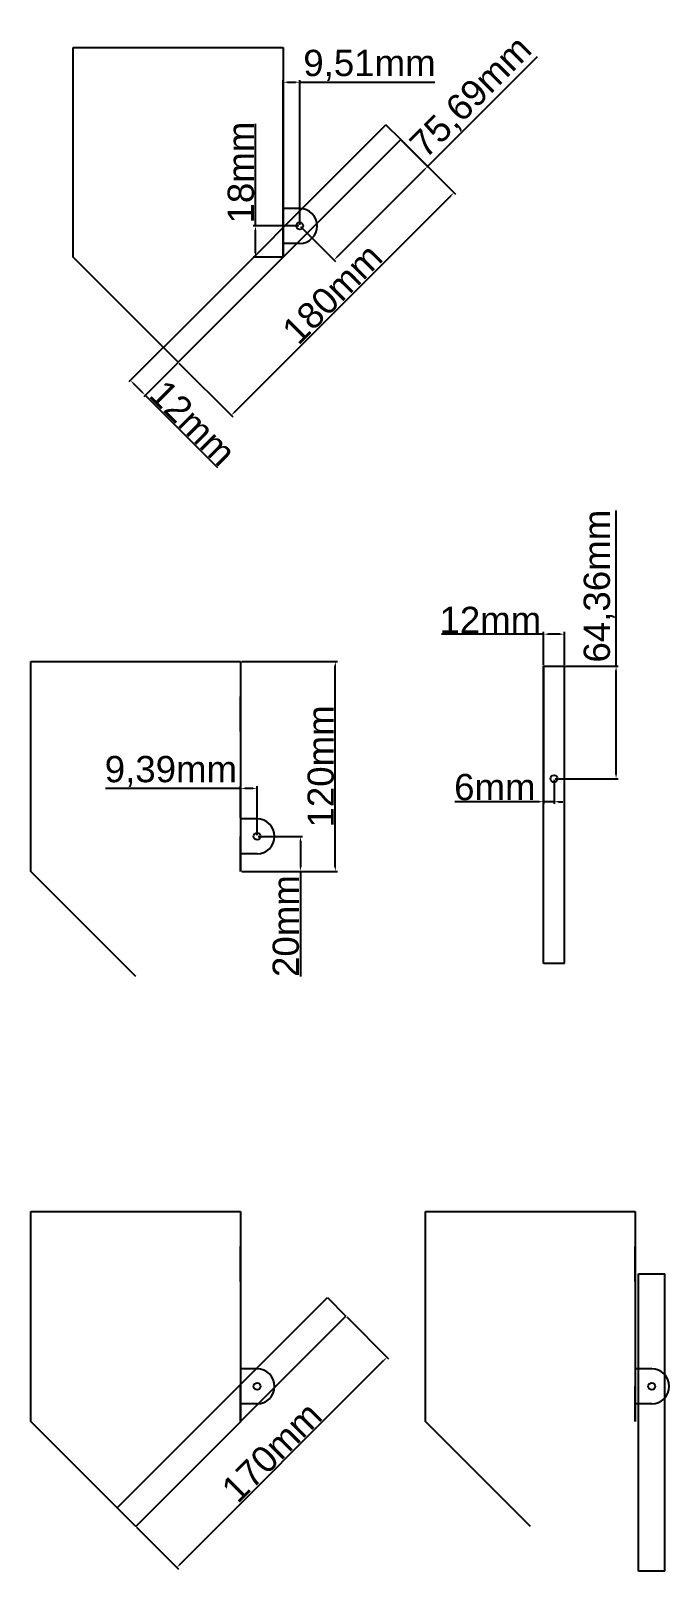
# Model space of a CAD drawing. Header units: centimetres. Extents: x -4347 to 16897, y 49426 to 109107.
# Drawn here: x 1484 to 1849, y 61478 to 62358 of the extents above; entities that cross this region are included whole.
import ezdxf

# ---------------------------------------------------------------- set-up
doc = ezdxf.new("R2010")
doc.units = ezdxf.units.CM
doc.header["$LTSCALE"] = 0.5
doc.styles.get("Standard").update_dxf_attribs({"font": 'arial.ttf'})
doc.dimstyles.new('ISO-25', dxfattribs={"dimtxt": 15, "dimasz": 2.5, "dimexe": 1.25, "dimexo": 0.625, "dimtad": 1, "dimtxsty": 'Standard', "dimcen": 2.5, "dimclrd": 1, "dimclre": 1, "dimadec": 0, "dimazin": 0, "dimtfac": 1, "dimtmove": 0, "dimatfit": 3, "dimfxl": 1, "dimarcsym": 0})

# ---------------------------------------------------------------- blocks, each defined once
blk = doc.blocks.new('*D278')
at = {"color": 1, "lineweight": -2, "transparency": 16777216}
for p, q in [((1664.46, 61623.15), (1688.43, 61599.18)), ((1569.11, 61481.62), (1685.78, 61598.29)), ((1544.25, 61502.94), (1568.22, 61478.97))]:
    blk.add_line(p, q, dxfattribs=at)
at = {"color": 1, "transparency": 16777216}
for points in [[(1685.49, 61598.59), (1686.07, 61598), (1687.55, 61600.06)], [(1568.81, 61481.92), (1569.4, 61481.33), (1567.34, 61479.85)]]:
    blk.add_solid(points, dxfattribs=at)
at = {"layer": 'Defpoints', "color": 0, "transparency": 16777216}
for p in [(1664.01, 61623.59), (1687.55, 61600.06), (1543.81, 61503.39)]:
    blk.add_point(p, dxfattribs=at)
at = {"color": 0, "transparency": 16777216, "insert": (1621.59, 61545.81), "char_height": 15, "attachment_point": 5, "rotation": 45}
blk.add_mtext('170mm', dxfattribs=at)
blk = doc.blocks.new('*D279')
at = {"color": 1, "lineweight": -2, "transparency": 16777216}
for p, q in [((1603.81, 61925.16), (1526.58, 61925.16)), ((1603.81, 61908.33), (1603.81, 61926.41)), ((1610.7, 61925.16), (1606.31, 61925.16)), ((1613.2, 61898.33), (1613.2, 61926.41))]:
    blk.add_line(p, q, dxfattribs=at)
at = {"color": 1, "transparency": 16777216}
for points in [[(1606.31, 61925.57), (1606.31, 61924.74), (1603.81, 61925.16)], [(1610.7, 61925.57), (1610.7, 61924.74), (1613.2, 61925.16)]]:
    blk.add_solid(points, dxfattribs=at)
at = {"layer": 'Defpoints', "color": 0, "transparency": 16777216}
for p in [(1613.2, 61925.16), (1603.81, 61907.71), (1613.2, 61897.71)]:
    blk.add_point(p, dxfattribs=at)
at = {"color": 0, "transparency": 16777216, "insert": (1563.94, 61934.79), "char_height": 15, "attachment_point": 5}
blk.add_mtext('9,39mm', dxfattribs=at)
blk = doc.blocks.new('*D280')
at = {"color": 1, "lineweight": -2, "transparency": 16777216}
for p, q in [((1604.43, 61997.71), (1659.21, 61997.71)), ((1657.96, 61880.21), (1657.96, 61995.21)), ((1604.43, 61877.71), (1659.21, 61877.71))]:
    blk.add_line(p, q, dxfattribs=at)
at = {"color": 1, "transparency": 16777216}
for points in [[(1657.55, 61995.21), (1658.38, 61995.21), (1657.96, 61997.71)], [(1657.55, 61880.21), (1658.38, 61880.21), (1657.96, 61877.71)]]:
    blk.add_solid(points, dxfattribs=at)
at = {"layer": 'Defpoints', "color": 0, "transparency": 16777216}
for p in [(1603.81, 61997.71), (1657.96, 61997.71), (1603.81, 61877.71)]:
    blk.add_point(p, dxfattribs=at)
at = {"color": 0, "transparency": 16777216, "insert": (1649.68, 61937.71), "char_height": 15, "attachment_point": 5, "rotation": 90}
blk.add_mtext('120mm', dxfattribs=at)
blk = doc.blocks.new('*D281')
at = {"color": 1, "lineweight": -2, "transparency": 16777216}
for p, q in [((1613.83, 61897.71), (1639.25, 61897.71)), ((1638, 61895.21), (1638, 61880.21)), ((1604.43, 61877.71), (1639.25, 61877.71)), ((1638, 61877.71), (1638, 61817.7))]:
    blk.add_line(p, q, dxfattribs=at)
at = {"color": 1, "transparency": 16777216}
for points in [[(1637.59, 61895.21), (1638.42, 61895.21), (1638, 61897.71)], [(1637.59, 61880.21), (1638.42, 61880.21), (1638, 61877.71)]]:
    blk.add_solid(points, dxfattribs=at)
at = {"layer": 'Defpoints', "color": 0, "transparency": 16777216}
for p in [(1613.2, 61897.71), (1603.81, 61877.71), (1638, 61877.71)]:
    blk.add_point(p, dxfattribs=at)
at = {"color": 0, "transparency": 16777216, "insert": (1629.72, 61846.46), "char_height": 15, "attachment_point": 5, "rotation": 90}
blk.add_mtext('20mm', dxfattribs=at)
blk = doc.blocks.new('*D282')
at = {"color": 1, "lineweight": -2, "transparency": 16777216}
for p, q in [((1818.52, 61995.01), (1818.52, 62083.97)), ((1789.64, 61995.01), (1819.77, 61995.01)), ((1818.52, 61933.14), (1818.52, 61992.51)), ((1783.64, 61930.64), (1819.77, 61930.64))]:
    blk.add_line(p, q, dxfattribs=at)
at = {"color": 1, "transparency": 16777216}
for points in [[(1818.1, 61992.51), (1818.94, 61992.51), (1818.52, 61995.01)], [(1818.1, 61933.14), (1818.94, 61933.14), (1818.52, 61930.64)]]:
    blk.add_solid(points, dxfattribs=at)
at = {"layer": 'Defpoints', "color": 0, "transparency": 16777216}
for p in [(1789.02, 61995.01), (1818.52, 61995.01), (1783.02, 61930.64)]:
    blk.add_point(p, dxfattribs=at)
at = {"color": 0, "transparency": 16777216, "insert": (1808.88, 62040.74), "char_height": 15, "attachment_point": 5, "rotation": 90}
blk.add_mtext('64,36mm', dxfattribs=at)
blk = doc.blocks.new('*D283')
at = {"color": 1, "lineweight": -2, "transparency": 16777216}
for p, q in [((1777.02, 62013.3), (1718.68, 62013.3)), ((1777.02, 61995.63), (1777.02, 62014.55)), ((1786.52, 62013.3), (1779.52, 62013.3)), ((1789.02, 61995.63), (1789.02, 62014.55))]:
    blk.add_line(p, q, dxfattribs=at)
at = {"color": 1, "transparency": 16777216}
for points in [[(1779.52, 62013.71), (1779.52, 62012.88), (1777.02, 62013.3)], [(1786.52, 62013.71), (1786.52, 62012.88), (1789.02, 62013.3)]]:
    blk.add_solid(points, dxfattribs=at)
at = {"layer": 'Defpoints', "color": 0, "transparency": 16777216}
for p in [(1777.02, 62013.3), (1777.02, 61995.01), (1789.02, 61995.01)]:
    blk.add_point(p, dxfattribs=at)
at = {"color": 0, "transparency": 16777216, "insert": (1746.6, 62021.45), "char_height": 15, "attachment_point": 5}
blk.add_mtext('12mm', dxfattribs=at)
blk = doc.blocks.new('*D284')
at = {"color": 1, "lineweight": -2, "transparency": 16777216}
for p, q in [((1777.02, 61994.38), (1777.02, 61916.3)), ((1783.02, 61930.02), (1783.02, 61916.3)), ((1774.52, 61917.55), (1726.34, 61917.55)), ((1783.02, 61917.55), (1777.02, 61917.55)), ((1785.52, 61917.55), (1788.02, 61917.55))]:
    blk.add_line(p, q, dxfattribs=at)
at = {"color": 1, "transparency": 16777216}
for points in [[(1774.52, 61917.96), (1774.52, 61917.13), (1777.02, 61917.55)], [(1785.52, 61917.96), (1785.52, 61917.13), (1783.02, 61917.55)]]:
    blk.add_solid(points, dxfattribs=at)
at = {"layer": 'Defpoints', "color": 0, "transparency": 16777216}
for p in [(1777.02, 61995.01), (1783.02, 61930.64), (1777.02, 61917.55)]:
    blk.add_point(p, dxfattribs=at)
at = {"color": 0, "transparency": 16777216, "insert": (1749.18, 61925.83), "char_height": 15, "attachment_point": 5}
blk.add_mtext('6mm', dxfattribs=at)
blk = doc.blocks.new('*D285')
at = {"color": 1, "lineweight": -2, "transparency": 16777216}
for p, q in [((1612.29, 62246.68), (1612.29, 62305.02)), ((1637, 62246.68), (1611.04, 62246.68)), ((1612.29, 62231.18), (1612.29, 62244.18)), ((1627.49, 62228.68), (1611.04, 62228.68))]:
    blk.add_line(p, q, dxfattribs=at)
at = {"color": 1, "transparency": 16777216}
for points in [[(1611.87, 62244.18), (1612.7, 62244.18), (1612.29, 62246.68)], [(1611.87, 62231.18), (1612.7, 62231.18), (1612.29, 62228.68)]]:
    blk.add_solid(points, dxfattribs=at)
at = {"layer": 'Defpoints', "color": 0, "transparency": 16777216}
for p in [(1612.29, 62246.68), (1637.63, 62246.68), (1628.11, 62228.68)]:
    blk.add_point(p, dxfattribs=at)
at = {"color": 0, "transparency": 16777216, "insert": (1604, 62277.1), "char_height": 15, "attachment_point": 5, "rotation": 90}
blk.add_mtext('18mm', dxfattribs=at)
blk = doc.blocks.new('*D286')
at = {"color": 1, "lineweight": -2, "transparency": 16777216}
for p, q in [((1628.11, 62247.3), (1628.11, 62330)), ((1630.61, 62328.75), (1635.13, 62328.75)), ((1637.63, 62247.3), (1637.63, 62330)), ((1637.63, 62328.75), (1714.85, 62328.75))]:
    blk.add_line(p, q, dxfattribs=at)
at = {"color": 1, "transparency": 16777216}
for points in [[(1630.61, 62329.17), (1630.61, 62328.34), (1628.11, 62328.75)], [(1635.13, 62329.17), (1635.13, 62328.34), (1637.63, 62328.75)]]:
    blk.add_solid(points, dxfattribs=at)
at = {"layer": 'Defpoints', "color": 0, "transparency": 16777216}
for p in [(1637.63, 62328.75), (1628.11, 62246.68), (1637.63, 62246.68)]:
    blk.add_point(p, dxfattribs=at)
at = {"color": 0, "transparency": 16777216, "insert": (1677.49, 62338.39), "char_height": 15, "attachment_point": 5}
blk.add_mtext('9,51mm', dxfattribs=at)
blk = doc.blocks.new('*D287')
at = {"color": 1, "lineweight": -2, "transparency": 16777216}
for p, q in [((1559.19, 62176.72), (1539.9, 62157.44)), ((1567.67, 62168.24), (1548.39, 62148.95)), ((1542.55, 62156.55), (1547.5, 62151.6)), ((1549.27, 62149.84), (1590.52, 62108.59))]:
    blk.add_line(p, q, dxfattribs=at)
at = {"color": 1, "transparency": 16777216}
for points in [[(1542.85, 62156.85), (1542.26, 62156.26), (1540.79, 62158.32)], [(1547.8, 62151.9), (1547.21, 62151.31), (1549.27, 62149.84)]]:
    blk.add_solid(points, dxfattribs=at)
at = {"layer": 'Defpoints', "color": 0, "transparency": 16777216}
for p in [(1559.63, 62177.16), (1568.11, 62168.68), (1549.27, 62149.84)]:
    blk.add_point(p, dxfattribs=at)
at = {"color": 0, "transparency": 16777216, "insert": (1576.55, 62134.09), "char_height": 15, "attachment_point": 5, "rotation": 315}
blk.add_mtext('12mm', dxfattribs=at)
blk = doc.blocks.new('*D288')
at = {"color": 1, "lineweight": -2, "transparency": 16777216}
for p, q in [((1710.72, 62280.63), (1773.48, 62343.39)), ((1691.59, 62299.76), (1711.6, 62279.75)), ((1658.96, 62228.88), (1708.95, 62278.86)), ((1638.07, 62246.24), (1658.08, 62226.23))]:
    blk.add_line(p, q, dxfattribs=at)
at = {"color": 1, "transparency": 16777216}
for points in [[(1708.66, 62279.16), (1709.24, 62278.57), (1710.72, 62280.63)], [(1658.67, 62229.17), (1659.26, 62228.58), (1657.2, 62227.11)]]:
    blk.add_solid(points, dxfattribs=at)
at = {"layer": 'Defpoints', "color": 0, "transparency": 16777216}
for p in [(1691.15, 62300.2), (1710.72, 62280.63), (1637.63, 62246.68)]:
    blk.add_point(p, dxfattribs=at)
at = {"color": 0, "transparency": 16777216, "insert": (1736.17, 62319.71), "char_height": 15, "attachment_point": 5, "rotation": 45}
blk.add_mtext('75,69mm', dxfattribs=at)
blk = doc.blocks.new('*D289')
at = {"color": 1, "lineweight": -2, "transparency": 16777216}
for p, q in [((1695.83, 62295.52), (1726.61, 62264.75)), ((1600.21, 62140.12), (1723.95, 62263.86)), ((1568.56, 62168.24), (1599.33, 62137.47))]:
    blk.add_line(p, q, dxfattribs=at)
at = {"color": 1, "transparency": 16777216}
for points in [[(1723.66, 62264.16), (1724.25, 62263.57), (1725.72, 62265.63)], [(1599.92, 62140.41), (1600.5, 62139.82), (1598.44, 62138.35)]]:
    blk.add_solid(points, dxfattribs=at)
at = {"layer": 'Defpoints', "color": 0, "transparency": 16777216}
for p in [(1695.39, 62295.96), (1725.72, 62265.63), (1568.11, 62168.68)]:
    blk.add_point(p, dxfattribs=at)
at = {"color": 0, "transparency": 16777216, "insert": (1656.22, 62207.85), "char_height": 15, "attachment_point": 5, "rotation": 45}
blk.add_mtext('180mm', dxfattribs=at)

msp = doc.modelspace()

# ---------------------------------------------------------------- linework, layer by layer
for p, q in [((1508.113, 62228.679), (1508.113, 62348.679)), ((1508.113, 62348.679), (1628.113, 62348.679)), ((1628.113, 62348.679), (1628.113, 62228.679)), ((1628.113, 62308.679), (1628.113, 62328.679)), ((1559.628, 62177.164), (1686.907, 62304.443)), ((1695.392, 62295.958), (1686.907, 62304.443)), ((1568.113, 62168.679), (1695.392, 62295.958)), ((1628.113, 62257.618), (1628.113, 62237.679)), ((1637.507, 62256.649), (1628.113, 62256.649)), ((1628.113, 62228.679), (1628.113, 62246.679)), ((1628.113, 62228.679), (1628.113, 62238.679)), ((1637.507, 62236.649), (1628.113, 62236.649)), ((1568.113, 62168.679), (1508.113, 62228.679)), ((1559.628, 62177.164), (1568.113, 62168.679)), ((1483.807, 61877.709), (1483.807, 61997.709)), ((1483.807, 61997.709), (1603.807, 61997.709)), ((1603.807, 61997.709), (1603.807, 61877.709)), ((1777.018, 61825.007), (1777.018, 61995.007)), ((1777.018, 61995.007), (1789.018, 61995.007)), ((1789.018, 61825.007), (1789.018, 61995.007)), ((1603.807, 61957.709), (1603.807, 61977.709)), ((1613.2, 61907.709), (1603.807, 61907.709)), ((1603.807, 61877.709), (1603.807, 61897.709)), ((1603.807, 61877.709), (1603.807, 61887.709)), ((1613.2, 61887.709), (1603.807, 61887.709)), ((1543.807, 61817.709), (1483.807, 61877.709)), ((1543.807, 61817.709), (1533.2, 61828.316)), ((1789.018, 61825.007), (1777.018, 61825.007)), ((1483.807, 61563.386), (1483.807, 61683.386)), ((1483.807, 61683.386), (1603.807, 61683.386)), ((1603.807, 61683.386), (1603.807, 61563.386)), ((1709.499, 61563.386), (1709.499, 61683.386)), ((1709.499, 61683.386), (1829.499, 61683.386)), ((1829.499, 61683.386), (1829.499, 61563.386)), ((1603.807, 61643.386), (1603.807, 61663.386)), ((1829.499, 61643.386), (1829.499, 61663.386)), ((1831.393, 61477.749), (1831.393, 61647.749)), ((1831.393, 61647.749), (1846.393, 61647.749)), ((1846.393, 61477.749), (1846.393, 61647.749)), ((1533.2, 61513.993), (1653.408, 61634.201)), ((1653.408, 61634.201), (1664.015, 61623.594)), ((1543.807, 61503.386), (1664.015, 61623.594)), ((1613.2, 61593.386), (1603.807, 61593.386)), ((1838.893, 61593.386), (1829.499, 61593.386)), ((1603.807, 61563.386), (1603.807, 61583.386)), ((1829.499, 61563.386), (1829.499, 61583.386)), ((1603.807, 61563.386), (1603.807, 61573.386)), ((1613.2, 61573.386), (1603.807, 61573.386)), ((1829.499, 61563.386), (1829.499, 61573.386)), ((1838.893, 61573.386), (1829.499, 61573.386)), ((1543.807, 61503.386), (1483.807, 61563.386)), ((1769.499, 61503.386), (1709.499, 61563.386)), ((1543.807, 61503.386), (1533.2, 61513.993)), ((1846.393, 61477.749), (1831.393, 61477.749))]:
    msp.add_line(p, q)
for centre in [(1637.628, 62246.679), (1783.018, 61930.644), (1613.2, 61897.709), (1613.2, 61583.386), (1838.893, 61583.386)]:
    msp.add_circle(centre, 2)
for centre in [(1637.507, 62246.649), (1613.2, 61897.709), (1613.2, 61583.386), (1838.893, 61583.386)]:
    msp.add_arc(centre, 10, 270, 90)

# ---------------------------------------------------------------- dimensions: what is measured, and where the dimension line sits
for p1, p2, distance, picture, middle in [((1637.628, 62246.679), (1691.15, 62300.201), -27.674, '*D288', (1736.166, 62319.713)), ((1568.113, 62168.679), (1695.392, 62295.958), -42.891, '*D289', (1656.224, 62207.847)), ((1559.628, 62177.164), (1568.113, 62168.679), -26.647, '*D287', (1576.547, 62134.095)), ((1543.807, 61503.386), (1664.015, 61623.594), -33.281, '*D278', (1621.586, 61545.815))]:
    dim = msp.add_aligned_dim(p1=p1, p2=p2, distance=distance, dimstyle='ISO-25', override={"dimpost": 'mm'})
    dim.commit()
    dim.dimension.update_dxf_attribs({"geometry": picture, "text_midpoint": middle})
for base, p1, p2, picture, middle in [((1637.6279, 62328.7545), (1628.1132, 62246.679), (1637.6279, 62246.679), '*D286', (1677.4907, 62338.3938)), ((1777.018, 62013.295), (1789.018, 61995.007), (1777.018, 61995.007), '*D283', (1746.599, 62021.451)), ((1777.018, 61917.545), (1783.018, 61930.644), (1777.018, 61995.007), '*D284', (1749.179, 61925.829))]:
    dim = msp.add_linear_dim(base=base, p1=p1, p2=p2, dimstyle='ISO-25', override={"dimpost": 'mm'})
    dim.commit()
    dim.dimension.update_dxf_attribs({"geometry": picture, "text_midpoint": middle})
for base, p1, p2, picture, middle in [((1612.288, 62246.679), (1628.113, 62228.679), (1637.628, 62246.679), '*D285', (1604.005, 62277.098)), ((1818.521, 61995.007), (1783.018, 61930.644), (1789.018, 61995.007), '*D282', (1808.881, 62040.738)), ((1657.964, 61997.709), (1603.807, 61877.709), (1603.807, 61997.709), '*D280', (1649.68, 61937.709)), ((1638.003, 61877.709), (1613.2, 61897.709), (1603.807, 61877.709), '*D281', (1629.72, 61846.457))]:
    dim = msp.add_linear_dim(base=base, p1=p1, p2=p2, angle=90, dimstyle='ISO-25', override={"dimpost": 'mm'})
    dim.commit()
    dim.dimension.update_dxf_attribs({"geometry": picture, "text_midpoint": middle})
dim = msp.add_linear_dim(base=(1613.2, 61925.155), p1=(1603.807, 61907.709), p2=(1613.2, 61897.709), dimstyle='ISO-25', override={"dimpost": 'mm'})
dim.commit()
dim.dimension.update_dxf_attribs({"geometry": '*D279', "text_midpoint": (1563.944, 61925.155), "dimtype": 160})

doc.saveas('drawing.dxf')
